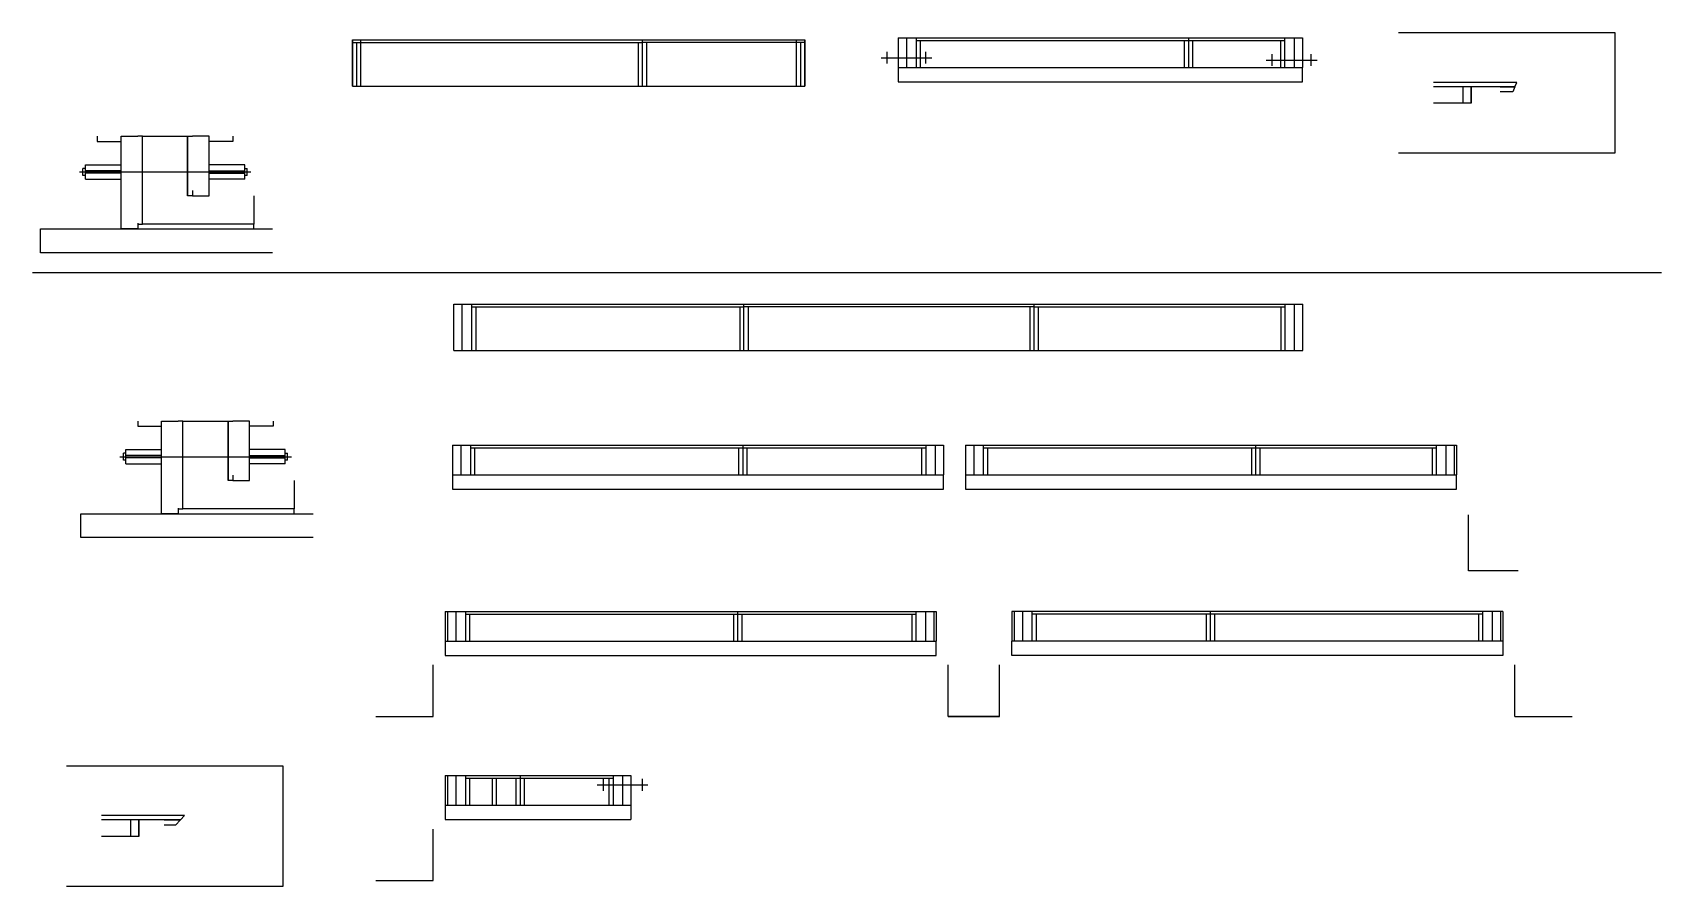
# Model space of a CAD drawing. Header units: metres. Extents: x 6563 to 7933, y 2870 to 3589.
import ezdxf

# ---------------------------------------------------------------- set-up
doc = ezdxf.new("R2010")
doc.units = ezdxf.units.M
for name, color, linetype in [('barrote', 7, 'Continuous'), ('CONCRETO', 7, 'Continuous'), ('COTA', 7, 'Continuous'), ('Cotas', 7, 'Continuous'), ('Madeira', 7, 'Continuous'), ('NOMENCLATURA', 7, 'Continuous'), ('Painéis', 7, 'Continuous'), ('SARR_2.2x7', 7, 'Continuous'), ('SARR_3.5x7', 7, 'Continuous'), ('TENSOR', 7, 'Continuous')]:
    doc.layers.add(name, color=color, linetype=linetype)

msp = doc.modelspace()

# ---------------------------------------------------------------- linework, layer by layer
at = {"color": 7, "lineweight": 25}
for p, q in [((6605.1, 3468.3), (6605.1, 3474.3)), ((6607.1, 3474.3), (6605.1, 3474.3)), ((6607.1, 3468.3), (6605.1, 3468.3)), ((6607.1, 3465.3), (6607.1, 3477.3)), ((6607.1, 3477.3), (6637.1, 3477.3)), ((6637.1, 3472.3), (6607.1, 3472.3)), ((6637.1, 3470.3), (6607.1, 3470.3)), ((6741.1, 3477.3), (6711.1, 3477.3)), ((6711.1, 3472.3), (6741.1, 3472.3)), ((6711.1, 3470.3), (6741.1, 3470.3)), ((6741.1, 3465.3), (6741.1, 3477.3)), ((6741.1, 3474.3), (6743.1, 3474.3)), ((6743.1, 3468.3), (6741.1, 3468.3)), ((6743.1, 3468.3), (6743.1, 3474.3)), ((6607.1, 3465.3), (6637.1, 3465.3)), ((6741.1, 3465.3), (6711.1, 3465.3)), ((6639.1, 3228.8), (6639.1, 3234.8)), ((6641.1, 3234.8), (6639.1, 3234.8)), ((6641.1, 3225.8), (6641.1, 3237.8)), ((6641.1, 3237.8), (6671.1, 3237.8)), ((6775.1, 3237.8), (6745.1, 3237.8)), ((6775.1, 3225.8), (6775.1, 3237.8)), ((6775.1, 3234.8), (6777.1, 3234.8)), ((6777.1, 3228.8), (6777.1, 3234.8)), ((6641.1, 3228.8), (6639.1, 3228.8)), ((6671.1, 3232.8), (6641.1, 3232.8)), ((6671.1, 3230.8), (6641.1, 3230.8)), ((6641.1, 3225.8), (6671.1, 3225.8)), ((6745.1, 3232.8), (6775.1, 3232.8)), ((6745.1, 3230.8), (6775.1, 3230.8)), ((6775.1, 3225.8), (6745.1, 3225.8)), ((6777.1, 3228.8), (6775.1, 3228.8))]:
    msp.add_line(p, q, dxfattribs=at)
at = {"layer": 'barrote', "color": 7, "lineweight": 25}
for points in [[(6764.5, 3403.3), (6569.3, 3403.3), (6569.3, 3423.3), (6764.5, 3423.3)], [(6798.6, 3163.8), (6603.4, 3163.8), (6603.4, 3183.8), (6798.6, 3183.8)]]:
    msp.add_lwpolyline(points, dxfattribs=at)
at = {"layer": 'CONCRETO', "color": 7, "lineweight": 25}
for points in [[(6748.7, 3451.3), (6748.7, 3427.3), (6655.1, 3427.3), (6655.1, 3455.3), (6655.1, 3455.3), (6655.1, 3501.3), (6693.1, 3501.3), (6693.1, 3451.3)], [(6782.7, 3211.8), (6782.7, 3187.8), (6689.1, 3187.8), (6689.1, 3215.8), (6689.1, 3215.8), (6689.1, 3261.8), (6727.1, 3261.8), (6727.1, 3211.8)]]:
    msp.add_lwpolyline(points, dxfattribs=at)
at = {"layer": 'COTA', "color": 7, "lineweight": 25}
for p, q in [((7290.8, 3559.1), (7290.8, 3547.1)), ((7630.8, 3547.1), (7630.8, 3559.1)), ((7290.8, 3547.1), (7630.8, 3547.1)), ((6562.7, 3386.8), (7932.7, 3386.8)), ((6916, 3216.4), (6916, 3204.4)), ((7329, 3204.4), (7329, 3216.4)), ((7347.3, 3216.4), (7347.3, 3204.4)), ((7760.3, 3204.4), (7760.3, 3216.4)), ((6916, 3204.4), (7329, 3204.4)), ((7347.3, 3204.4), (7760.3, 3204.4)), ((6909.7, 3076.5), (6909.7, 3064.5)), ((7322.7, 3064.5), (7322.7, 3076.5)), ((7386.3, 3064.5), (7386.3, 3076.5)), ((7799.3, 3076.5), (7799.3, 3064.5)), ((6909.7, 3064.5), (7322.7, 3064.5)), ((7799.3, 3064.5), (7386.3, 3064.5)), ((6909.7, 2938.6), (6909.7, 2926.6)), ((7065.9, 2938.6), (7065.9, 2926.6)), ((6909.7, 2926.6), (7065.9, 2926.6))]:
    msp.add_line(p, q, dxfattribs=at)
at = {"layer": 'Cotas', "color": 7, "lineweight": 25}
for points in [[(7711.6, 3588.5), (7893.6, 3588.5), (7893.6, 3487.1), (7711.6, 3487.1)], [(6591.2, 2971.8), (6773.1, 2971.8), (6773.1, 2870.3), (6591.2, 2870.3)]]:
    msp.add_lwpolyline(points, dxfattribs=at)
at = {"layer": 'Madeira', "color": 7, "lineweight": 25}
for points in [[(7772.6, 3543), (7772.6, 3529), (7741.1, 3529)], [(7772.6, 3529), (7772.6, 3543), (7765.6, 3543), (7765.6, 3529)], [(7797, 3543), (7809.5, 3543), (7807.8, 3538.6), (7797, 3538.6)], [(6617.1, 3501.3), (6617.1, 3496.9), (6637.1, 3496.9), (6637.1, 3501.3)], [(6651.1, 3423.3), (6637.1, 3423.3), (6637.1, 3501.3), (6651.1, 3501.3)], [(6697.1, 3451.3), (6711.1, 3451.3), (6711.1, 3501.3), (6697.1, 3501.3)], [(6731.1, 3501.3), (6731.1, 3496.9), (6711.1, 3496.9), (6711.1, 3501.3)], [(6697.1, 3455.7), (6697.1, 3451.3), (6711.1, 3451.3), (6711.1, 3455.7)], [(6651.1, 3428.1), (6651.1, 3423.3), (6637.1, 3423.3), (6637.1, 3428.1)], [(6651.1, 3261.8), (6651.1, 3257.4), (6671.1, 3257.4), (6671.1, 3261.8)], [(6685.1, 3183.8), (6671.1, 3183.8), (6671.1, 3261.8), (6685.1, 3261.8)], [(6731.1, 3211.8), (6745.1, 3211.8), (6745.1, 3261.8), (6731.1, 3261.8)], [(6765.1, 3261.8), (6765.1, 3257.4), (6745.1, 3257.4), (6745.1, 3261.8)], [(6731.1, 3216.2), (6731.1, 3211.8), (6745.1, 3211.8), (6745.1, 3216.2)], [(6685.1, 3188.6), (6685.1, 3183.8), (6671.1, 3183.8), (6671.1, 3188.6)], [(6652.1, 2926.3), (6652.1, 2912.3), (6620.7, 2912.3)], [(6652.1, 2912.3), (6652.1, 2926.3), (6645.1, 2926.3), (6645.1, 2912.3)], [(6673.3, 2926.3), (6687.1, 2926.3), (6682.9, 2921.9), (6673.3, 2921.9)]]:
    msp.add_lwpolyline(points, dxfattribs=at)
at = {"layer": 'NOMENCLATURA', "color": 7, "lineweight": 25}
for p, q in [((7276.4, 3567.3), (7319.1, 3567.3)), ((7281.4, 3562.4), (7281.4, 3572.3)), ((7314.1, 3562.4), (7314.1, 3572.3)), ((7600.4, 3565.4), (7643.1, 3565.4)), ((7605.4, 3560.4), (7605.4, 3570.3)), ((7638.1, 3560.4), (7638.1, 3570.3)), ((7770.5, 3135.7), (7770.5, 3182.9)), ((7812.1, 3135.7), (7770.5, 3135.7)), ((6899.5, 3013.2), (6899.5, 3056.6)), ((7332.9, 3013.2), (7332.9, 3056.6)), ((7376.1, 3013.2), (7376.1, 3056.6)), ((7809.5, 3013.2), (7809.5, 3056.6)), ((6851.5, 3013.2), (6899.5, 3013.2)), ((7332.9, 3013.2), (7376.1, 3013.2)), ((7376.1, 3013.2), (7332.9, 3013.2)), ((7809.5, 3013.2), (7857.5, 3013.2)), ((7042.5, 2960.7), (7042.5, 2950.7)), ((7075.3, 2960.7), (7075.3, 2950.7)), ((7037.5, 2955.7), (7080.3, 2955.7)), ((6899.5, 2875.2), (6899.5, 2918.6)), ((6851.5, 2875.2), (6899.5, 2875.2))]:
    msp.add_line(p, q, dxfattribs=at)
at = {"layer": 'Painéis', "color": 7, "lineweight": 25}
for p, q in [((6831.7, 3582.4), (7212.2, 3582.4)), ((6831.7, 3543.4), (6831.7, 3582.4)), ((7075.7, 3543.4), (7075.7, 3582.4)), ((7212.2, 3543.4), (7212.2, 3582.4)), ((7290.8, 3584.1), (7630.8, 3584.1)), ((7290.8, 3584.1), (7290.8, 3559.1)), ((7534.8, 3584.1), (7534.8, 3559.1)), ((7630.8, 3584.1), (7630.8, 3559.1)), ((7290.8, 3559.1), (7630.8, 3559.1)), ((6831.7, 3543.4), (7212.2, 3543.4)), ((7811, 3546.6), (7741.1, 3546.6)), ((7809.5, 3543), (7741.1, 3543)), ((7809.5, 3543), (7811, 3546.6)), ((6917, 3321.1), (6917, 3360.1)), ((6917, 3360.1), (7631, 3360.1)), ((7161, 3321.1), (7161, 3360.1)), ((7405, 3321.1), (7405, 3360.1)), ((7405, 3321.1), (7405, 3360.1)), ((7405, 3321.1), (7405, 3360.1)), ((7631, 3321.1), (7631, 3360.1)), ((6917, 3321.1), (7631, 3321.1)), ((6916, 3241.4), (7329, 3241.4)), ((6916, 3241.4), (6916, 3216.4)), ((7160, 3241.4), (7160, 3216.4)), ((7329, 3241.4), (7329, 3216.4)), ((7347.3, 3241.4), (7760.3, 3241.4)), ((7347.3, 3241.4), (7347.3, 3216.4)), ((7591.3, 3241.4), (7591.3, 3216.4)), ((7758.3, 3241.4), (7758.3, 3216.4)), ((7760.3, 3241.4), (7760.3, 3216.4)), ((6916, 3216.4), (7329, 3216.4)), ((7347.3, 3216.4), (7760.3, 3216.4)), ((6909.7, 3101.5), (7322.7, 3101.5)), ((6909.7, 3101.5), (6909.7, 3076.5)), ((6911.7, 3101.5), (6911.7, 3076.5)), ((7155.7, 3101.5), (7155.7, 3076.5)), ((7320.7, 3101.5), (7320.7, 3076.5)), ((7322.7, 3101.5), (7322.7, 3076.5)), ((7799.3, 3101.5), (7386.3, 3101.5)), ((7386.3, 3101.5), (7386.3, 3076.5)), ((7388.3, 3101.5), (7388.3, 3076.5)), ((7553.3, 3101.5), (7553.3, 3076.5)), ((7797.3, 3101.5), (7797.3, 3076.5)), ((7799.3, 3101.5), (7799.3, 3076.5)), ((6909.7, 3076.5), (7322.7, 3076.5)), ((7799.3, 3076.5), (7386.3, 3076.5)), ((6909.7, 2963.6), (7065.9, 2963.6)), ((6909.7, 2963.6), (6909.7, 2938.6)), ((6911.7, 2963.6), (6911.7, 2938.6)), ((6972.7, 2963.6), (6972.7, 2938.6)), ((7065.9, 2963.6), (7065.9, 2938.6)), ((6909.7, 2938.6), (7065.9, 2938.6)), ((6690.5, 2929.9), (6620.6, 2929.9)), ((6687.1, 2926.3), (6620.7, 2926.3)), ((6687.1, 2926.3), (6690.5, 2929.9))]:
    msp.add_line(p, q, dxfattribs=at)
for points in [[(6651.1, 3427.3), (6655.1, 3427.3), (6655.1, 3501.3), (6651.1, 3501.3)], [(6697.1, 3451.3), (6693.1, 3451.3), (6693.1, 3501.3), (6697.1, 3501.3)], [(6651.1, 3427.3), (6651.1, 3423.3), (6748.7, 3423.3), (6748.7, 3427.3)], [(6685.1, 3187.8), (6689.1, 3187.8), (6689.1, 3261.8), (6685.1, 3261.8)], [(6731.1, 3211.8), (6727.1, 3211.8), (6727.1, 3261.8), (6731.1, 3261.8)], [(6685.1, 3187.8), (6685.1, 3183.8), (6782.7, 3183.8), (6782.7, 3187.8)]]:
    msp.add_lwpolyline(points, dxfattribs=at)
at = {"layer": 'SARR_2.2x7', "color": 7, "lineweight": 25}
for p, q in [((6831.7, 3580.2), (7075.7, 3580.2)), ((6838.7, 3543.4), (6838.7, 3582.4)), ((7212.2, 3580.2), (7075.7, 3580.2)), ((7205.2, 3543.4), (7205.2, 3582.4)), ((7297.8, 3584.1), (7297.8, 3559.1)), ((7305.8, 3581.9), (7534.8, 3581.9)), ((7534.8, 3581.9), (7615.8, 3581.9)), ((7623.8, 3584.1), (7623.8, 3559.1)), ((6924, 3321.1), (6924, 3360.1)), ((6932, 3357.9), (7161, 3357.9)), ((7405, 3357.9), (7161, 3357.9)), ((7405, 3357.9), (7616, 3357.9)), ((7624, 3321.1), (7624, 3360.1)), ((6923, 3241.4), (6923, 3216.4)), ((6931, 3239.2), (7160, 3239.2)), ((7160, 3239.2), (7314, 3239.2)), ((7322, 3241.4), (7322, 3216.4)), ((7354.3, 3241.4), (7354.3, 3216.4)), ((7362.3, 3239.2), (7591.3, 3239.2)), ((7591.3, 3239.2), (7743.3, 3239.2)), ((7751.3, 3241.4), (7751.3, 3216.4)), ((6918.7, 3101.5), (6918.7, 3076.5)), ((6926.7, 3099.3), (7155.7, 3099.3)), ((7155.7, 3099.3), (7305.7, 3099.3)), ((7313.7, 3101.5), (7313.7, 3076.5)), ((7395.3, 3101.5), (7395.3, 3076.5)), ((7553.3, 3099.3), (7403.3, 3099.3)), ((7782.3, 3099.3), (7553.3, 3099.3)), ((7790.3, 3101.5), (7790.3, 3076.5)), ((6918.7, 2963.6), (6918.7, 2938.6)), ((6926.7, 2961.4), (6972.7, 2961.4)), ((6972.7, 2961.4), (7050.9, 2961.4)), ((7058.9, 2963.6), (7058.9, 2938.6))]:
    msp.add_line(p, q, dxfattribs=at)
at = {"layer": 'SARR_3.5x7', "color": 7, "lineweight": 25}
for p, q in [((6831.7, 3582.4), (6831.7, 3543.4)), ((6835.2, 3580.2), (6835.2, 3543.4)), ((7072.2, 3580.2), (7072.2, 3543.4)), ((7079.2, 3580.2), (7079.2, 3543.4)), ((7208.7, 3580.2), (7208.7, 3543.4)), ((7212.2, 3582.4), (7212.2, 3543.4)), ((7305.8, 3584.1), (7305.8, 3559.1)), ((7309.3, 3581.9), (7309.3, 3559.1)), ((7531.3, 3581.9), (7531.3, 3559.1)), ((7538.3, 3581.9), (7538.3, 3559.1)), ((7612.3, 3581.9), (7612.3, 3559.1)), ((7615.8, 3584.1), (7615.8, 3559.1)), ((6932, 3360.1), (6932, 3321.1)), ((6935.5, 3357.9), (6935.5, 3321.1)), ((7157.5, 3357.9), (7157.5, 3321.1)), ((7164.5, 3357.9), (7164.5, 3321.1)), ((7401.5, 3357.9), (7401.5, 3321.1)), ((7408.5, 3357.9), (7408.5, 3321.1)), ((7612.5, 3357.9), (7612.5, 3321.1)), ((7616, 3360.1), (7616, 3321.1)), ((6931, 3241.4), (6931, 3216.4)), ((6934.5, 3239.2), (6934.5, 3216.4)), ((7156.5, 3239.2), (7156.5, 3216.4)), ((7163.5, 3239.2), (7163.5, 3216.4)), ((7310.5, 3239.2), (7310.5, 3216.4)), ((7314, 3241.4), (7314, 3216.4)), ((7362.3, 3241.4), (7362.3, 3216.4)), ((7365.8, 3239.2), (7365.8, 3216.4)), ((7587.8, 3239.2), (7587.8, 3216.4)), ((7594.8, 3239.2), (7594.8, 3216.4)), ((7739.8, 3239.2), (7739.8, 3216.4)), ((7743.3, 3241.4), (7743.3, 3216.4)), ((6926.7, 3101.5), (6926.7, 3076.5)), ((6930.2, 3099.3), (6930.2, 3076.5)), ((7152.2, 3099.3), (7152.2, 3076.5)), ((7159.2, 3099.3), (7159.2, 3076.5)), ((7302.2, 3099.3), (7302.2, 3076.5)), ((7305.7, 3101.5), (7305.7, 3076.5)), ((7403.3, 3101.5), (7403.3, 3076.5)), ((7406.8, 3099.3), (7406.8, 3076.5)), ((7549.8, 3099.3), (7549.8, 3076.5)), ((7556.8, 3099.3), (7556.8, 3076.5)), ((7778.8, 3099.3), (7778.8, 3076.5)), ((7782.3, 3101.5), (7782.3, 3076.5)), ((6926.7, 2963.6), (6926.7, 2938.6)), ((6930.2, 2961.4), (6930.2, 2938.6)), ((6949.2, 2961.4), (6949.2, 2938.6)), ((6952.7, 2961.4), (6952.7, 2938.6)), ((6969.2, 2961.4), (6969.2, 2938.6)), ((6976.2, 2961.4), (6976.2, 2938.6)), ((7047.4, 2961.4), (7047.4, 2938.6)), ((7050.9, 2963.6), (7050.9, 2938.6))]:
    msp.add_line(p, q, dxfattribs=at)
at = {"layer": 'TENSOR', "color": 7, "lineweight": 25}
for p, q in [((6602.1, 3471.3), (6746.4, 3471.3)), ((6636.1, 3231.8), (6780.4, 3231.8))]:
    msp.add_line(p, q, dxfattribs=at)

doc.saveas('drawing.dxf')
